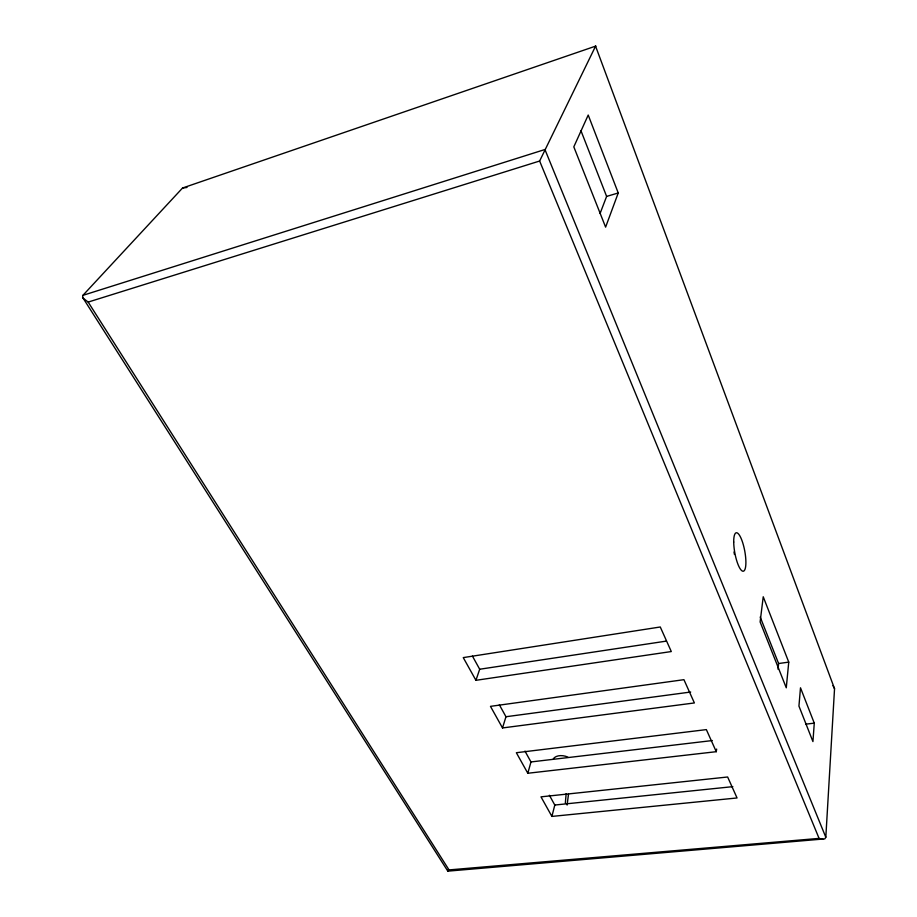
<?xml version="1.0" encoding="UTF-8"?>
<svg xmlns="http://www.w3.org/2000/svg" width="917" height="917" viewBox="0 0 917 917"><rect width="100%" height="100%" fill="white"/><g stroke="black" fill="none" stroke-linecap="round" stroke-linejoin="round"><path stroke-width="1.38" d="M567.107 805.069L568.494 794.294M565.353 802.994L566.144 793.675M186.999 187.469L182.552 188.008L82.908 295.343L82.599 297.349L447.828 871.15L824.83 838.883L825.816 837.244L834.539 688.713L832.98 685.629M814.273 723.146L812.932 741.578L798.936 706.079L800.495 687.796L814.273 723.146L805.837 724.155M788.746 662.12L786.27 687.807L760.124 621.967L763.231 596.772L788.746 662.12L778.613 663.53L778.017 669.227M716.269 751.688L706.354 729.611L516.351 752.719L527.814 773.26L716.269 751.688L716.647 749.063M447.886 869.946L447.748 871.07M551.908 816.417L540.984 796.85L727.639 776.997L737.05 797.962L551.908 816.417L554.796 805.034L549.386 795.257M527.814 773.26L530.966 761.947L524.971 751.103M502.516 727.949L490.469 706.354L683.933 679.68L694.387 702.949L502.516 727.949L505.966 716.739L499.352 704.783M475.934 680.311L463.257 657.604L660.274 626.987L671.301 651.551L475.934 680.311L479.694 669.238L472.45 656.125M618.241 192.983L605.61 227.129L573.813 146.858L588.21 115.049L618.241 192.983L606.618 196.41L600.073 213.489M595.488 46.435L595.729 45.85L539.632 161.025L819.076 838.39L823.088 839.33M819.076 838.39L449.021 869.912L447.932 871.15M182.552 188.008L595.569 46.148L834.539 688.713M82.908 295.343L544.927 149.517L825.816 837.244M82.874 297.945L88.17 302.083L539.632 161.025M479.694 669.238L666.43 641.098M505.966 716.739L690.684 692.026M530.966 761.947L712.303 740.558M554.796 805.034L732.832 786.648M88.17 302.083L449.021 869.912M760.193 617.026L778.613 663.53M580.954 130.707L606.618 196.41M733.99 551.988A19.463 5.17 79.6 0 1 734.437 554.464M553.295 758.829A11.302 7.382 15.6 0 1 567.864 757.098M733.715 542.039A19.532 5.044 79.6 0 0 742.976 571.234A19.532 5.044 79.6 0 0 742.713 542.738A19.532 5.044 79.6 0 0 733.715 542.039"/></g></svg>
